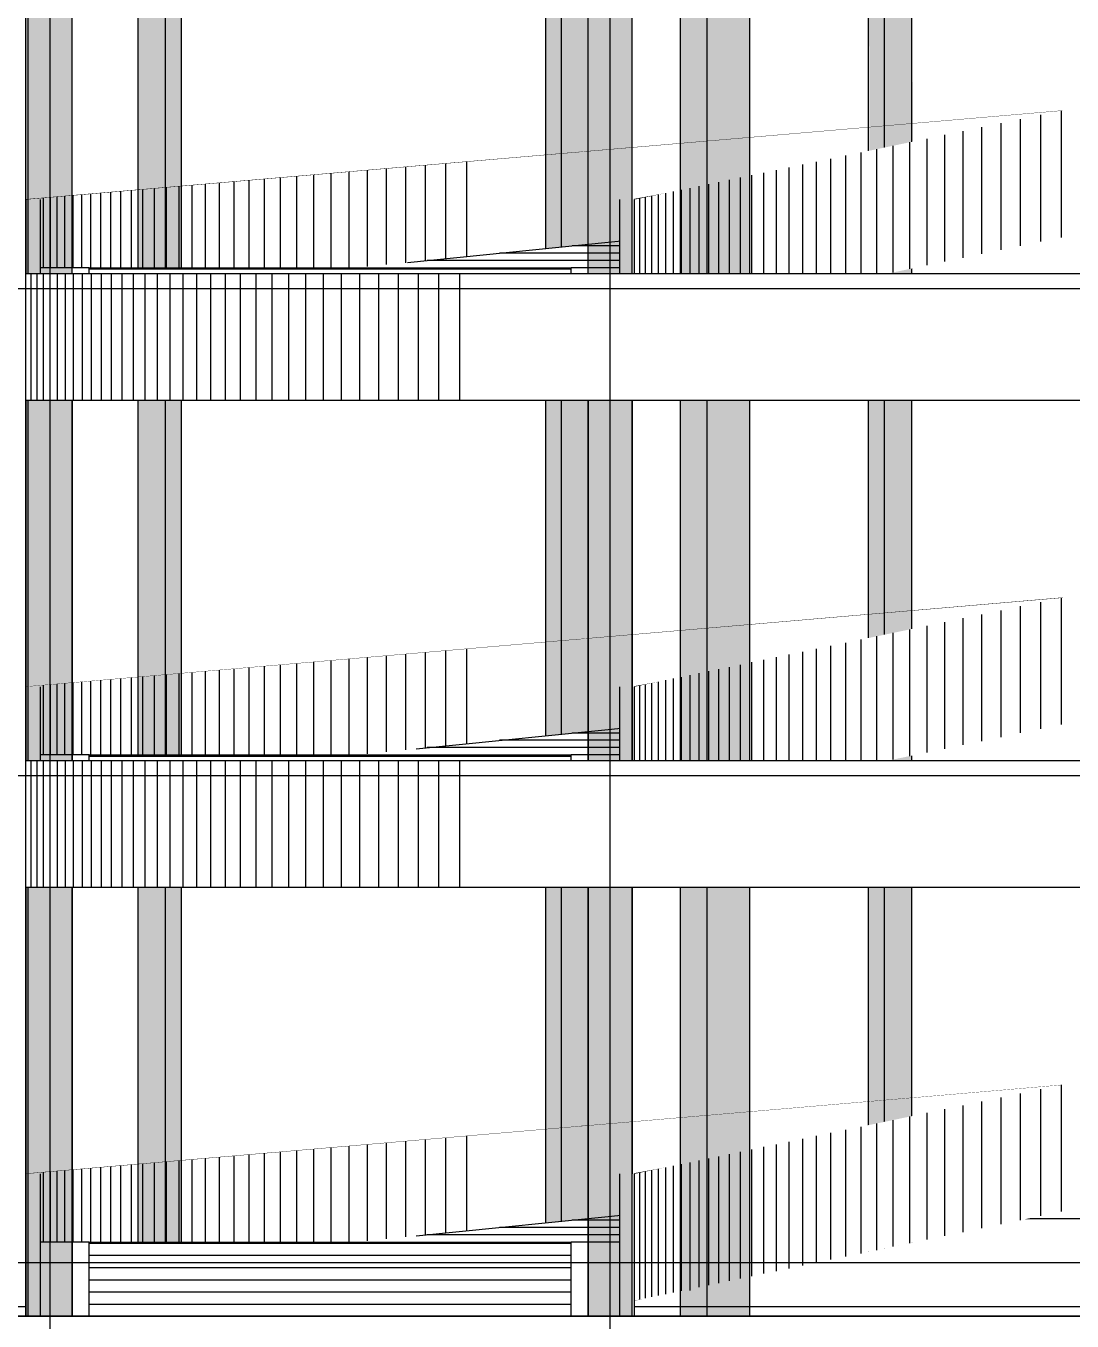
# Model space of a CAD drawing. Header units: millimetres. Extents: x 37653813 to 38677796, y 586285 to 874285.
# Drawn here: x 37920951 to 37942436, y 639234 to 665822 of the extents above; entities that cross this region are included whole.
import ezdxf

# ---------------------------------------------------------------- set-up
doc = ezdxf.new("R2010")
doc.units = ezdxf.units.MM
doc.header["$LTSCALE"] = 1000
doc.header["$MEASUREMENT"] = 0
doc.layers.get('0').update_dxf_attribs({"linetype": 'CONTINUOUS'})
for name, color, linetype in [('cen', 1, 'CONTINUOUS'), ('ELE-3', 7, 'CONTINUOUS'), ('ELE4', 4, 'CONTINUOUS'), ('HAT-251', 251, 'CONTINUOUS'), ('LAND-2', 4, 'CONTINUOUS'), ('RAMP-ELE2', 4, 'CONTINUOUS'), ('SST 선홈통', 252, 'CONTINUOUS'), ('WAL', 3, 'CONTINUOUS'), ('WIN', 4, 'CONTINUOUS'), ('먹-적색(가로선) 26', 26, 'CONTINUOUS'), ('보행자이동통로 동선', 253, 'CONTINUOUS')]:
    doc.layers.add(name, color=color, linetype=linetype)

# ---------------------------------------------------------------- blocks, each defined once
blk = doc.blocks.new('SDFSDFSDFSDFSF')
at = {"layer": 'cen', "ltscale": 0.1}
for p, q in [((37908851, 613334), (37908851, 700227)), ((37920351, 613334), (37920351, 700227))]:
    blk.add_line(p, q, dxfattribs=at)
at = {"layer": 'cen', "ltscale": 5}
for p, q in [((37713235, 660434), (37984419, 660434)), ((37713235, 650434), (37984419, 650434)), ((37713235, 640434), (37984419, 640434))]:
    blk.add_line(p, q, dxfattribs=at)
blk = doc.blocks.new('sdjnfksjdfsdf')
at = {"ltscale": 0.1}
for points in [[(37762910, 566574), (37899560, 566574), (37899560, 566374), (37762910, 566374)], [(37909660, 566574), (37967057, 566574), (37967057, 566374), (37909660, 566374)]]:
    blk.add_wipeout(points, dxfattribs=at)
at = {"layer": 'LAND-2', "ltscale": 0.1}
for points in [[(37762910, 566574), (37899560, 566574)], [(37899560, 566574), (37899560, 566374)], [(37909660, 566574), (37909660, 566374)], [(37909660, 566574), (37967057, 566574)]]:
    blk.add_lwpolyline(points, dxfattribs=at)
blk = doc.blocks.new('sfsdf')
at = {"ltscale": 0.1}
blk.add_wipeout([(0, 4122), (0, 1200), (300, 1200), (300, 1200), (12200, 1200), (12200, 1200), (12500, 1200), (12500, 4122), (12200, 4122), (12200, 2722), (300, 2722), (300, 4122)], dxfattribs=at).dxf.layer = 'ELE4'
at = {"layer": 'ELE4', "ltscale": 0.1}
for p, q in [((300, 1200), (300, 4122)), ((12200, 1200), (12200, 4122)), ((12500, 1200), (12500, 4122)), ((1300, 2722), (300, 2722)), ((1300, 1200), (1300, 2722)), ((11200, 1200), (11200, 2722)), ((12200, 2722), (11200, 2722)), ((300, 1200), (12200, 1200))]:
    blk.add_line(p, q, dxfattribs=at)
at = {"layer": 'HAT-251', "ltscale": 0.1}
for p, q in [((1300, 2722), (11200, 2722)), ((1300, 2700), (11200, 2700)), ((1300, 2450), (11200, 2450)), ((1300, 2200), (11200, 2200)), ((1300, 1950), (11200, 1950)), ((1300, 1700), (11200, 1700)), ((1300, 1450), (11200, 1450))]:
    blk.add_line(p, q, dxfattribs=at)
at = {"layer": 'WAL', "color": 4, "ltscale": 10000}
for p, q in [((0, 4122), (0, 1200)), ((12200, 1200), (12500, 1200))]:
    blk.add_line(p, q, dxfattribs=at)
blk = doc.blocks.new('sdfawef')
blk.add_wipeout([(0, 2600), (0, 0), (23500, 0), (23500, 2600)]).dxf.layer = 'RAMP-ELE2'
at = {"layer": 'HAT-251', "ltscale": 0.1}
for p, q in [((110, 0), (110, 2600)), ((230, 0), (230, 2600)), ((360, 0), (360, 2600)), ((500, 0), (500, 2600)), ((650, 0), (650, 2600)), ((810, 0), (810, 2600)), ((980, 0), (980, 2600)), ((1160, 0), (1160, 2600)), ((1350, 0), (1350, 2600)), ((1550, 0), (1550, 2600)), ((1760, 0), (1760, 2600)), ((1980, 0), (1980, 2600)), ((2210, 0), (2210, 2600)), ((2450, 0), (2450, 2600)), ((2700, 0), (2700, 2600)), ((2960, 0), (2960, 2600)), ((3230, 0), (3230, 2600)), ((3510, 0), (3510, 2600)), ((3800, 0), (3800, 2600)), ((4100, 0), (4100, 2600)), ((4410, 0), (4410, 2600)), ((4730, 0), (4730, 2600)), ((5060, 0), (5060, 2600)), ((5400, 0), (5400, 2600)), ((5750, 0), (5750, 2600)), ((6110, 0), (6110, 2600)), ((6480, 0), (6480, 2600)), ((6860, 0), (6860, 2600)), ((7250, 0), (7250, 2600)), ((7650, 0), (7650, 2600)), ((8060, 0), (8060, 2600)), ((8480, 0), (8480, 2600)), ((8910, 0), (8910, 2600))]:
    blk.add_line(p, q, dxfattribs=at)
at = {"layer": 'RAMP-ELE2', "ltscale": 0.1}
for p, q in [((0, 0), (0, 2600)), ((23500, 2600), (0, 2600)), ((23500, 0), (0, 0))]:
    blk.add_line(p, q, dxfattribs=at)
at = {"layer": 'RAMP-ELE2'}
blk.add_line((23500, 2600), (23500, 0), dxfattribs=at)
blk = doc.blocks.new('sdfasf')
at = {"layer": 'RAMP-ELE2'}
for p, q in [((500, 22922), (47500, 26951)), ((500, 12922), (47500, 16951)), ((500, 2922), (47500, 6951))]:
    blk.add_line(p, q, dxfattribs=at)
for points in [[(500, 22922), (800, 22922), (800, 21522), (12700, 21522), (12700, 22922), (13000, 22922), (21746, 24743)], [(500, 12922), (800, 12922), (800, 11522), (12700, 11522), (12700, 12922), (13000, 12922), (21746, 14743)], [(500, 2922), (800, 2922), (800, 1522), (12700, 1522), (12700, 2922), (13000, 2922), (21746, 4743)]]:
    blk.add_wipeout(points).dxf.layer = 'RAMP-ELE2'
at = {"layer": 'HAT-251', "ltscale": 0.1}
h = blk.add_hatch(color=256, dxfattribs=at)
h.dxf.hatch_style = 1
h.paths.add_polyline_path([(18694, 31507), (18715, 21818), (17827, 21711), (17806, 31323)])
h = blk.add_hatch(color=256, dxfattribs=at)
h.dxf.hatch_style = 1
h.paths.add_polyline_path([(12064, 28800), (12050, 22006), (11176, 21917), (11176, 28800)])
h = blk.add_hatch(color=256, dxfattribs=at)
h.dxf.hatch_style = 1
h.paths.add_polyline_path([(17806, 11323), (18694, 11507), (18694, 21507), (17806, 21323)])
h = blk.add_hatch(color=256, dxfattribs=at)
h.dxf.hatch_style = 1
h.paths.add_polyline_path([(11176, 18800), (11176, 11917), (12064, 12007), (12050, 18800)])
h = blk.add_hatch(color=256, dxfattribs=at)
h.dxf.hatch_style = 1
h.paths.add_polyline_path([(17806, 1323), (18694, 1507), (18694, 11507), (17806, 11323)])
h = blk.add_hatch(color=256, dxfattribs=at)
h.dxf.hatch_style = 1
h.paths.add_polyline_path([(2806, 8800), (2806, 1522), (3693, 1522), (3693, 8800)])
h = blk.add_hatch(color=256, dxfattribs=at)
h.dxf.hatch_style = 1
h.paths.add_polyline_path([(11176, 8800), (11176, 1917), (12064, 2007), (12050, 8800)])
at = {"layer": 'ELE-3', "ltscale": 1000}
for points in [[(18694, 21507), (18694, 31166), (18694, 31166)], [(18131, 21400), (18131, 30926), (18131, 30926)], [(17806, 21400), (17806, 30839), (17806, 30839)], [(11176, 21917), (11176, 28800), (11176, 28800)], [(11501, 21950), (11501, 28800), (11501, 28800)], [(17806, 11400), (17806, 21400)], [(18131, 11390), (18131, 21390), (18131, 21390)], [(18694, 11507), (18694, 21507), (18694, 21507)], [(11501, 11950), (11501, 18800), (11501, 18800)], [(18694, 1507), (18694, 11507), (18694, 11507)], [(18131, 1390), (18131, 11390), (18131, 11390)], [(17806, 1323), (17806, 10452), (17806, 10452)], [(12950, 10000), (12950, 0)], [(2806, 1522), (2806, 8800), (2806, 8800)], [(3368, 1522), (3368, 8800), (3368, 8800)], [(3693, 1522), (3693, 8800), (3693, 8800)]]:
    blk.add_lwpolyline(points, dxfattribs=at)
at = {"layer": 'HAT-251', "ltscale": 0.1}
for p, q in [((9545, 23697), (9545, 21753)), ((6060, 23398), (6060, 21522)), ((6408, 23428), (6408, 21522)), ((6765, 23459), (6765, 21522)), ((7132, 23490), (7132, 21522)), ((7510, 23523), (7510, 21548)), ((7897, 23556), (7897, 21587)), ((8294, 23590), (8294, 21627)), ((8701, 23625), (8701, 21668)), ((9118, 23661), (9118, 21710)), ((3131, 23147), (3131, 21522)), ((3379, 23169), (3379, 21522)), ((3638, 23191), (3638, 21522)), ((3906, 23214), (3906, 21522)), ((4184, 23237), (4184, 21522)), ((4472, 23262), (4472, 21522)), ((4769, 23288), (4769, 21522)), ((5077, 23314), (5077, 21522)), ((5395, 23341), (5395, 21522)), ((5723, 23369), (5723, 21522)), ((857, 22952), (857, 21522)), ((996, 22964), (996, 21522)), ((1135, 22976), (1135, 21522)), ((1294, 22990), (1294, 21522)), ((1463, 23004), (1463, 21522)), ((1642, 23020), (1642, 21522)), ((1830, 23036), (1830, 21522)), ((2029, 23053), (2029, 21522)), ((2238, 23071), (2238, 21522)), ((2446, 23089), (2446, 21522)), ((2664, 23107), (2664, 21522)), ((2893, 23127), (2893, 21522)), ((12700, 21822), (10227, 21822)), ((12700, 21972), (11715, 21972)), ((12700, 21672), (8740, 21672)), ((8294, 13590), (8294, 11627)), ((8701, 13625), (8701, 11668)), ((9118, 13661), (9118, 11710)), ((9545, 13697), (9545, 11753)), ((5077, 13314), (5077, 11522)), ((5395, 13341), (5395, 11522)), ((5723, 13369), (5723, 11522)), ((6060, 13398), (6060, 11522)), ((6408, 13428), (6408, 11522)), ((6765, 13459), (6765, 11522)), ((7132, 13490), (7132, 11522)), ((7510, 13523), (7510, 11548)), ((7897, 13556), (7897, 11587)), ((1830, 13036), (1830, 11522)), ((2029, 13053), (2029, 11522)), ((2238, 13071), (2238, 11522)), ((2446, 13089), (2446, 11522)), ((2664, 13107), (2664, 11522)), ((2893, 13127), (2893, 11522)), ((3131, 13147), (3131, 11522)), ((3379, 13169), (3379, 11522)), ((3638, 13191), (3638, 11522)), ((3906, 13214), (3906, 11522)), ((4184, 13237), (4184, 11522)), ((4472, 13262), (4472, 11522)), ((4769, 13288), (4769, 11522)), ((857, 12952), (857, 11522)), ((996, 12964), (996, 11522)), ((1135, 12976), (1135, 11522)), ((1294, 12990), (1294, 11522)), ((1463, 13004), (1463, 11522)), ((1642, 13020), (1642, 11522)), ((12700, 11972), (11715, 11972)), ((12700, 11822), (10227, 11822)), ((12700, 11672), (8740, 11672)), ((6765, 3459), (6765, 1522)), ((7132, 3490), (7132, 1522)), ((7510, 3523), (7510, 1548)), ((7897, 3556), (7897, 1587)), ((8294, 3590), (8294, 1627)), ((8701, 3625), (8701, 1668)), ((9118, 3661), (9118, 1710)), ((9545, 3697), (9545, 1753)), ((3638, 3191), (3638, 1522)), ((3906, 3214), (3906, 1522)), ((4184, 3237), (4184, 1522)), ((4472, 3262), (4472, 1522)), ((4769, 3288), (4769, 1522)), ((5077, 3314), (5077, 1522)), ((5395, 3341), (5395, 1522)), ((5723, 3369), (5723, 1522)), ((6060, 3398), (6060, 1522)), ((6408, 3428), (6408, 1522)), ((857, 2952), (857, 1522)), ((996, 2964), (996, 1522)), ((1135, 2976), (1135, 1522)), ((1294, 2990), (1294, 1522)), ((1463, 3004), (1463, 1522)), ((1642, 3020), (1642, 1522)), ((1830, 3036), (1830, 1522)), ((2029, 3053), (2029, 1522)), ((2238, 3071), (2238, 1522)), ((2446, 3089), (2446, 1522)), ((2664, 3107), (2664, 1522)), ((2893, 3127), (2893, 1522)), ((3131, 3147), (3131, 1522)), ((3379, 3169), (3379, 1522)), ((12700, 1972), (11715, 1972)), ((12700, 1672), (8740, 1672)), ((12700, 1822), (10227, 1822))]:
    blk.add_line(p, q, dxfattribs=at)
at = {"layer": 'RAMP-ELE2'}
for p, q in [((35000, 26951), (13000, 22922)), ((35000, 25957), (13000, 20322)), ((35000, 16951), (13000, 12922)), ((35000, 15957), (13000, 10322)), ((35000, 6951), (13000, 2922)), ((35000, 5957), (13000, 322))]:
    blk.add_line(p, q, dxfattribs=at)
for points in [[(13000, 22922), (13000, 20322), (35000, 24903), (35000, 27503)], [(13000, 12922), (13000, 10322), (35000, 14903), (35000, 17503)], [(13000, 2922), (13000, 322), (35000, 4903), (35000, 7503)]]:
    blk.add_wipeout(points).dxf.layer = 'RAMP-ELE2'
at = {"layer": 'HAT-251', "ltscale": 0.1}
h = blk.add_hatch(color=256, dxfattribs=at)
h.dxf.hatch_style = 1
h.paths.add_polyline_path([(15366, 28800), (15366, 21400), (13946, 21400), (13946, 28800)])
h = blk.add_hatch(color=256, dxfattribs=at)
h.dxf.hatch_style = 1
h.paths.add_polyline_path([(13946, 11400), (15366, 11400), (15366, 18800), (13946, 18800)])
h = blk.add_hatch(color=256, dxfattribs=at)
h.dxf.hatch_style = 1
h.paths.add_polyline_path([(13946, 0), (15366, 0), (15366, 8800), (13946, 8800)])
at = {"layer": 'ELE-3', "ltscale": 1000}
for points in [[(13946, 21400), (13946, 28800), (13946, 28800)], [(14488, 21400), (14488, 28800), (14488, 28800)], [(15366, 21400), (15366, 28800), (15366, 28800)], [(13946, 11400), (13946, 21400), (13946, 21400)], [(14488, 11400), (14488, 21400), (14488, 21400)], [(15366, 11400), (15366, 20529), (15366, 20529)], [(13946, 0), (13946, 8800), (13946, 8800)], [(14488, 0), (14488, 8800), (14488, 8800)], [(15366, 0), (15366, 8800)]]:
    blk.add_lwpolyline(points, dxfattribs=at)
at = {"layer": 'HAT-251', "ltscale": 0.1}
for p, q in [((21764, 22147), (21764, 24747)), ((20525, 21889), (20525, 24489)), ((20928, 21973), (20928, 24573)), ((21341, 22059), (21341, 24659)), ((19374, 21649), (19374, 24249)), ((19748, 21727), (19748, 24327)), ((20131, 21807), (20131, 24407)), ((17977, 21358), (17977, 23958)), ((18312, 21428), (18312, 24028)), ((18656, 21500), (18656, 24100)), ((19010, 21573), (19010, 24173)), ((16738, 21100), (16738, 23700)), ((17033, 21162), (17033, 23762)), ((17338, 21225), (17338, 23825)), ((17653, 21291), (17653, 23891)), ((15410, 20824), (15410, 23424)), ((15656, 20875), (15656, 23475)), ((15912, 20928), (15912, 23528)), ((16177, 20983), (16177, 23583)), ((16453, 21041), (16453, 23641)), ((14141, 20531), (14141, 23159)), ((14328, 20598), (14328, 23198)), ((14525, 20639), (14525, 23239)), ((14731, 20682), (14731, 23282)), ((14948, 20727), (14948, 23327)), ((15174, 20774), (15174, 23374)), ((13108, 20344), (13108, 22942)), ((13226, 20369), (13226, 22963)), ((13354, 20395), (13354, 22995)), ((13492, 20424), (13492, 23024)), ((13639, 20455), (13639, 23055)), ((13797, 20488), (13797, 23088)), ((13964, 20522), (13964, 23122)), ((21341, 12059), (21341, 14659)), ((21764, 12147), (21764, 14747)), ((20131, 11807), (20131, 14407)), ((20525, 11889), (20525, 14489)), ((20928, 11973), (20928, 14573)), ((18656, 11500), (18656, 14100)), ((19010, 11573), (19010, 14173)), ((19374, 11649), (19374, 14249)), ((19748, 11727), (19748, 14327)), ((17653, 11291), (17653, 13891)), ((17977, 11358), (17977, 13958)), ((18312, 11428), (18312, 14028)), ((16177, 10983), (16177, 13583)), ((16453, 11041), (16453, 13641)), ((16738, 11100), (16738, 13700)), ((17033, 11162), (17033, 13762)), ((17338, 11225), (17338, 13825)), ((14948, 10727), (14948, 13327)), ((15174, 10774), (15174, 13374)), ((15410, 10824), (15410, 13424)), ((15656, 10875), (15656, 13475)), ((15912, 10928), (15912, 13528)), ((13639, 10455), (13639, 13055)), ((13797, 10488), (13797, 13088)), ((13964, 10522), (13964, 13122)), ((14141, 10531), (14141, 13159)), ((14328, 10598), (14328, 13198)), ((14525, 10639), (14525, 13239)), ((14731, 10682), (14731, 13282)), ((13108, 10344), (13108, 12942)), ((13226, 10369), (13226, 12963)), ((13354, 10395), (13354, 12995)), ((13492, 10424), (13492, 13024)), ((20928, 1973), (20928, 4573)), ((21341, 2059), (21341, 4659)), ((21764, 2147), (21764, 4747)), ((19748, 1727), (19748, 4327)), ((20131, 1807), (20131, 4407)), ((20525, 1889), (20525, 4489)), ((18312, 1428), (18312, 4028)), ((18656, 1500), (18656, 4100)), ((19010, 1573), (19010, 4173)), ((19374, 1649), (19374, 4249)), ((17033, 1162), (17033, 3762)), ((17338, 1225), (17338, 3825)), ((17653, 1291), (17653, 3891)), ((17977, 1358), (17977, 3958)), ((15656, 875), (15656, 3475)), ((15912, 928), (15912, 3528)), ((16177, 983), (16177, 3583)), ((16453, 1041), (16453, 3641)), ((16738, 1100), (16738, 3700)), ((14328, 598), (14328, 3198)), ((14525, 639), (14525, 3239)), ((14731, 682), (14731, 3282)), ((14948, 727), (14948, 3327)), ((15174, 774), (15174, 3374)), ((15410, 824), (15410, 3424)), ((13108, 344), (13108, 2942)), ((13226, 369), (13226, 2963)), ((13354, 395), (13354, 2995)), ((13492, 424), (13492, 3024)), ((13639, 455), (13639, 3055)), ((13797, 488), (13797, 3088)), ((13964, 522), (13964, 3122)), ((14141, 531), (14141, 3159))]:
    blk.add_line(p, q, dxfattribs=at)
at = {"layer": 'RAMP-ELE2', "ltscale": 0.1}
for p, q in [((8338, 21631), (13000, 22101)), ((8514, 11649), (13000, 12101)), ((8514, 1649), (13000, 2101))]:
    blk.add_line(p, q, dxfattribs=at)
at = {"layer": 'WIN'}
blk.add_blockref('sfsdf', (500, -1200), dxfattribs=at)
at = {"layer": 'HAT-251', "ltscale": 0.1}
h = blk.add_hatch(color=256, dxfattribs=at)
h.dxf.hatch_style = 1
h.paths.add_polyline_path([(500, 10000), (500, 0), (1450, 0), (1450, 10000)])
h = blk.add_hatch(color=256, dxfattribs=at)
h.dxf.hatch_style = 1
h.paths.add_polyline_path([(12050, 10000), (12050, 0), (12950, 0), (12950, 10000)])
at = {"ltscale": 0.1}
blk.add_line((47325, 0), (-3450, 0), dxfattribs=at)
at = {"layer": 'ELE-3', "ltscale": 1000}
for points in [[(500, 0), (500, 10000), (500, 10000)], [(1450, 10000), (1450, 0)], [(12050, 0), (12050, 10000), (12050, 10000)], [(12950, 0), (12950, 10000), (12950, 10000)], [(12950, 0), (12950, 10000), (12950, 10000)]]:
    blk.add_lwpolyline(points, dxfattribs=at)
at = {"layer": '보행자이동통로 동선', "ltscale": 0.1}
for points in [[(1450, 0), (1450, 10000), (500, 10000), (500, 0)], [(12950, 0), (12950, 10000), (12050, 10000), (12050, 0)]]:
    blk.add_lwpolyline(points, dxfattribs=at)
at = {"layer": 'WIN'}
blk.add_blockref('sfsdf', (500, 8800), dxfattribs=at)
at = {"layer": 'HAT-251', "ltscale": 0.1}
h = blk.add_hatch(color=256, dxfattribs=at)
h.dxf.hatch_style = 1
h.paths.add_polyline_path([(500, 20000), (500, 10000), (1450, 10000), (1450, 20000)])
h = blk.add_hatch(color=256, dxfattribs=at)
h.dxf.hatch_style = 1
h.paths.add_polyline_path([(12050, 20000), (12050, 10000), (12950, 10000), (12950, 20000)])
at = {"layer": 'ELE-3', "ltscale": 1000}
for points in [[(500, 10000), (500, 20000), (500, 20000)], [(1450, 20000), (1450, 10000)], [(12050, 10000), (12050, 20000), (12050, 20000)], [(12950, 20000), (12950, 10000)], [(12950, 10000), (12950, 20000), (12950, 20000)], [(12950, 10000), (12950, 20000), (12950, 20000)], [(550, 0), (550, 10000), (550, 10000)]]:
    blk.add_lwpolyline(points, dxfattribs=at)
at = {"layer": '보행자이동통로 동선', "ltscale": 0.1}
for points in [[(1450, 10000), (1450, 20000), (500, 20000), (500, 10000)], [(12950, 10000), (12950, 20000), (12050, 20000), (12050, 10000)]]:
    blk.add_lwpolyline(points, dxfattribs=at)
at = {"layer": 'WIN'}
blk.add_blockref('sfsdf', (500, 18800), dxfattribs=at)
at = {"layer": 'HAT-251', "ltscale": 0.1}
h = blk.add_hatch(color=256, dxfattribs=at)
h.dxf.hatch_style = 1
h.paths.add_polyline_path([(500, 30000), (500, 20000), (550, 20000), (550, 30000)])
h = blk.add_hatch(color=256, dxfattribs=at)
h.dxf.hatch_style = 1
h.paths.add_polyline_path([(1450, 30000), (1450, 20000), (550, 20000), (550, 30000)])
h = blk.add_hatch(color=256, dxfattribs=at)
h.dxf.hatch_style = 1
h.paths.add_polyline_path([(12950, 28800), (12950, 21400), (12050, 21400), (12050, 28800)])
at = {"layer": 'ELE-3', "ltscale": 1000}
for points in [[(500, 20000), (500, 30000), (500, 30000)], [(550, 20000), (550, 30000), (550, 30000)], [(1450, 20000), (1450, 30000), (1450, 30000)], [(12050, 21400), (12050, 28800), (12050, 28800)], [(12950, 21400), (12950, 28800), (12950, 28800)], [(550, 10000), (550, 20000), (550, 20000)]]:
    blk.add_lwpolyline(points, dxfattribs=at)
for points in [[(-167150, 21400), (-167150, 18800), (500, 18800), (500, 21400)], [(-167150, 11400), (-167150, 8800), (500, 8800), (500, 11400)]]:
    blk.add_wipeout(points).dxf.layer = 'RAMP-ELE2'
at = {"layer": 'RAMP-ELE2'}
for p in [(500, 18800), (500, 8800)]:
    blk.add_blockref('sdfawef', p, dxfattribs=at)
at = {"layer": 'HAT-251', "ltscale": 0.1}
h = blk.add_hatch(color=256, dxfattribs=at)
h.dxf.hatch_style = 1
h.paths.add_polyline_path([(2806, 28800), (2806, 21522), (3693, 21522), (3693, 28800)])
h = blk.add_hatch(color=256, dxfattribs=at)
h.dxf.hatch_style = 1
h.paths.add_polyline_path([(2806, 18800), (2806, 11522), (3693, 11522), (3693, 18800)])
at = {"layer": 'ELE-3', "ltscale": 1000}
for points in [[(2806, 21522), (2806, 28800), (2806, 28800)], [(3368, 21522), (3368, 28800), (3368, 28800)], [(3693, 21522), (3693, 28800), (3693, 28800)], [(2806, 11522), (2806, 18800), (2806, 18800)], [(3368, 11522), (3368, 18800), (3368, 18800)], [(3693, 11522), (3693, 18800), (3693, 18800)], [(11176, 11917), (11176, 18800), (11176, 18800)], [(11176, 1917), (11176, 8800), (11176, 8800)], [(11501, 1950), (11501, 8800), (11501, 8800)]]:
    blk.add_lwpolyline(points, dxfattribs=at)
blk = doc.blocks.new('A$C6ed5e639')
blk.add_wipeout([(187.5, -24225), (37.5, -24225), (37.5, 15250), (187.5, 15250)]).dxf.layer = 'SST 선홈통'

msp = doc.modelspace()

# ---------------------------------------------------------------- linework, layer by layer
at = {"ltscale": 0.1}
msp.add_lwpolyline([(37725834.4, 639334.4), (37992945.1, 639334.4)], dxfattribs=at)
at = {"layer": '먹-적색(가로선) 26', "ltscale": 0.1}
msp.add_line((37994815.8, 641334.4), (37936955.8, 641334.4), dxfattribs=at)

# ---------------------------------------------------------------- block references
at = {"ltscale": 0.1}
msp.add_blockref('A$C6ed5e639', (37932288.6, 663859.4), dxfattribs=at)

# ---------------------------------------------------------------- next in the draw order: block references
msp.add_blockref('sdjnfksjdfsdf', (22091, 72960))

# ---------------------------------------------------------------- next in the draw order: block references
at = {"layer": 'RAMP-ELE2'}
msp.add_blockref('sdfasf', (37920451.1, 639334.4), dxfattribs=at)

# ---------------------------------------------------------------- next in the draw order: block references
msp.add_blockref('SDFSDFSDFSDFSF', (12599.7, 0))

doc.saveas('drawing.dxf')
